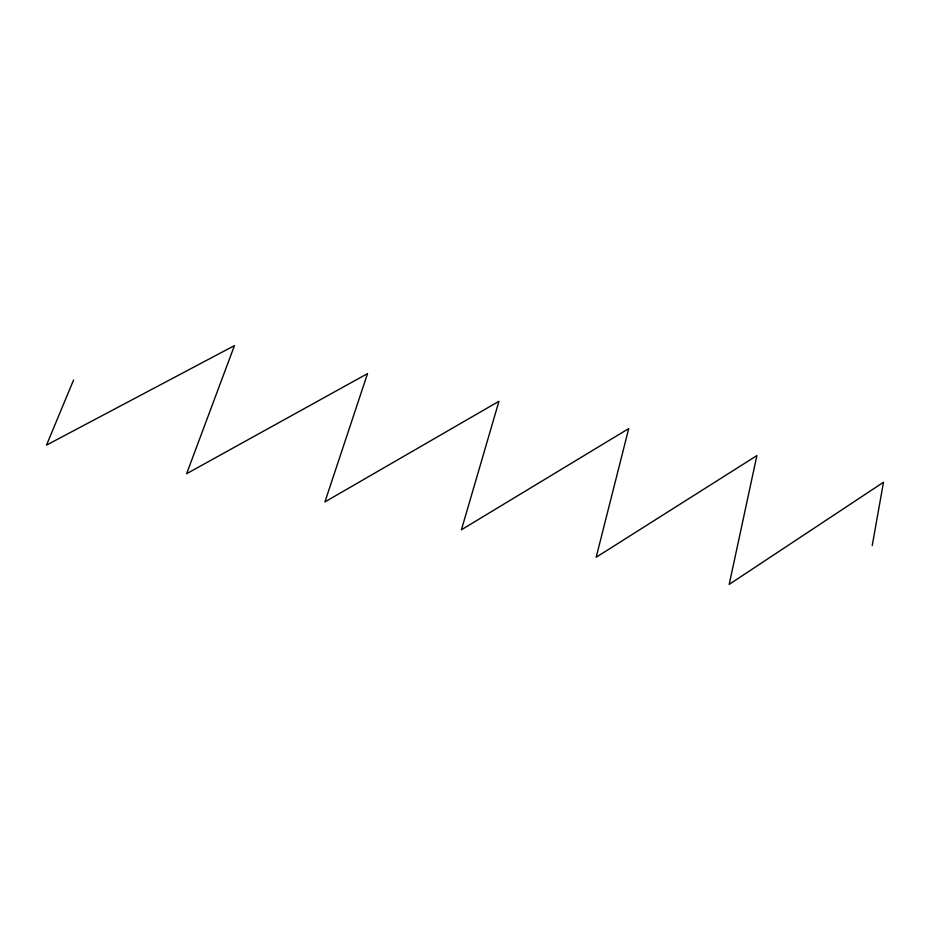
<?xml version="1.0" encoding="UTF-8"?>
<svg xmlns="http://www.w3.org/2000/svg" width="930" height="930" viewBox="0 0 930 930"><rect width="100%" height="100%" fill="white"/><g stroke="black" fill="none" stroke-linecap="round" stroke-linejoin="round"><path stroke-width="1.4" d="M872.212 545.585L883.5 482.252L729.19 584.4L756.892 455.595L596.165 557.268L628.715 428.602L461.42 529.775L498.945 401.283L324.919 501.921L367.524 373.616L186.628 473.707L234.453 345.6L46.5 445.121L73.575 379.998"/></g></svg>
